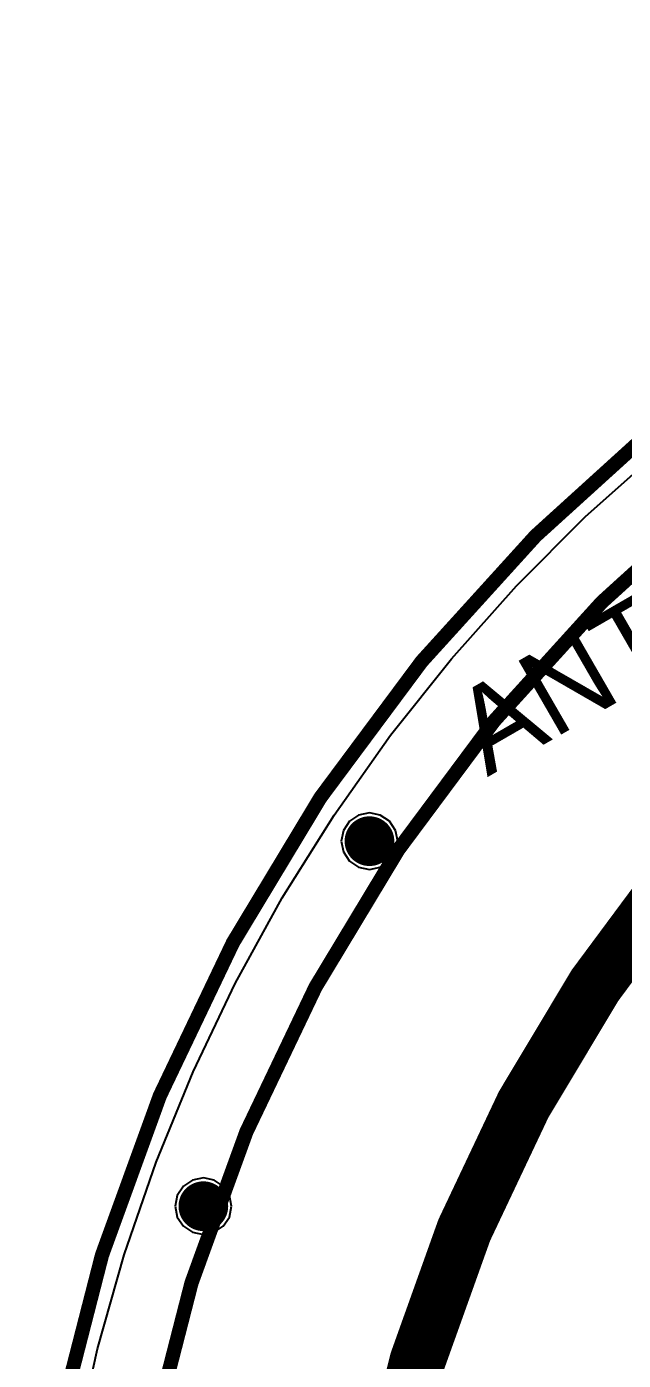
# Model space of a CAD drawing. Header units: millimetres. Extents: x 1.42 to 4.09, y 1.63 to 4.12.
# Drawn here: x 1.532 to 1.952, y 3.15 to 4.088 of the extents above; entities that cross this region are included whole.
import ezdxf

# ---------------------------------------------------------------- set-up
doc = ezdxf.new("R2010")
doc.units = ezdxf.units.MM
doc.header["$MEASUREMENT"] = 0
for name, color, linetype in [('BottomLayer', 5, 'Continuous'), ('BottomSolder', 6, 'Continuous'), ('Mechanical1', 6, 'Continuous'), ('Mechanical3', 76, 'Continuous'), ('MidLayer1', 16, 'Continuous'), ('MidLayer2', 76, 'Continuous'), ('MultiLayer', 9, 'Continuous'), ('TopLayer', 1, 'Continuous'), ('TopOverlay', 2, 'Continuous'), ('ViaHoleLayer', 16, 'Continuous')]:
    doc.layers.add(name, color=color, linetype=linetype)

msp = doc.modelspace()

# ---------------------------------------------------------------- linework, layer by layer
at = {"layer": 'BottomLayer'}
for p, q in [((1.92519, 3.74349), (1.97653, 3.78932)), ((1.87651, 3.69482), (1.92519, 3.74349)), ((1.83068, 3.64347), (1.87651, 3.69482)), ((1.78782, 3.58961), (1.83068, 3.64347)), ((1.74808, 3.53341), (1.78782, 3.58961)), ((1.71159, 3.47506), (1.74808, 3.53341)), ((1.67845, 3.41472), (1.71159, 3.47506)), ((1.64879, 3.35262), (1.67845, 3.41472)), ((1.62269, 3.28893), (1.64879, 3.35262)), ((1.60023, 3.22387), (1.62269, 3.28893)), ((1.5815, 3.15764), (1.60023, 3.22387)), ((1.56654, 3.09045), (1.5815, 3.15764))]:
    msp.add_line(p, q, dxfattribs=at)
at = {"layer": 'BottomLayer', "const_width": 0.0135}
for points in [[(1.76625, 3.515, 1), (1.77975, 3.515, 1)], [(1.64925, 3.258, 1), (1.66275, 3.258, 1)]]:
    msp.add_lwpolyline(points, format="xyb", close=True, dxfattribs=at)
at = {"layer": 'BottomSolder', "const_width": 0.0175}
for points in [[(1.76425, 3.515, 1), (1.78175, 3.515, 1)], [(1.64725, 3.258, 1), (1.66475, 3.258, 1)]]:
    msp.add_lwpolyline(points, format="xyb", close=True, dxfattribs=at)
at = {"layer": 'Mechanical1', "const_width": 0.01}
msp.add_lwpolyline([(1.53656, 2.98993, -0.35351), (2.63007, 4.08344)], format="xyb", dxfattribs=at)
at = {"layer": 'Mechanical3', "const_width": 0.01}
msp.add_lwpolyline([(1.6022, 2.98296, -0.35351), (2.63704, 4.0178)], format="xyb", dxfattribs=at)
at = {"layer": 'Mechanical3', "const_width": 0.03937}
msp.add_lwpolyline([(3.75606, 2.86, 1), (1.76394, 2.86, 1)], format="xyb", close=True, dxfattribs=at)
at = {"layer": 'MidLayer1'}
for p, q in [((1.92519, 3.74349), (1.97653, 3.78932)), ((1.87651, 3.69482), (1.92519, 3.74349)), ((1.83068, 3.64347), (1.87651, 3.69482)), ((1.78782, 3.58961), (1.83068, 3.64347)), ((1.74808, 3.53341), (1.78782, 3.58961)), ((1.71159, 3.47506), (1.74808, 3.53341)), ((1.67845, 3.41472), (1.71159, 3.47506)), ((1.64879, 3.35262), (1.67845, 3.41472)), ((1.62269, 3.28893), (1.64879, 3.35262)), ((1.60023, 3.22387), (1.62269, 3.28893)), ((1.5815, 3.15764), (1.60023, 3.22387)), ((1.56654, 3.09045), (1.5815, 3.15764))]:
    msp.add_line(p, q, dxfattribs=at)
at = {"layer": 'MidLayer1', "const_width": 0.0135}
for points in [[(1.76625, 3.515, 1), (1.77975, 3.515, 1)], [(1.64925, 3.258, 1), (1.66275, 3.258, 1)]]:
    msp.add_lwpolyline(points, format="xyb", close=True, dxfattribs=at)
at = {"layer": 'MidLayer2'}
for p, q in [((1.92519, 3.74349), (1.97653, 3.78932)), ((1.87651, 3.69482), (1.92519, 3.74349)), ((1.83068, 3.64347), (1.87651, 3.69482)), ((1.78782, 3.58961), (1.83068, 3.64347)), ((1.74808, 3.53341), (1.78782, 3.58961)), ((1.71159, 3.47506), (1.74808, 3.53341)), ((1.76539, 3.53337), (1.75894, 3.52906)), ((1.773, 3.53488), (1.76539, 3.53337)), ((1.78061, 3.53337), (1.773, 3.53488)), ((1.78706, 3.52906), (1.78061, 3.53337)), ((1.75463, 3.52261), (1.75312, 3.515)), ((1.75894, 3.52906), (1.75463, 3.52261)), ((1.79137, 3.52261), (1.78706, 3.52906)), ((1.79288, 3.515), (1.79137, 3.52261)), ((1.75312, 3.515), (1.75463, 3.50739)), ((1.79137, 3.50739), (1.79288, 3.515)), ((1.75463, 3.50739), (1.75894, 3.50094)), ((1.78706, 3.50094), (1.79137, 3.50739)), ((1.75894, 3.50094), (1.76539, 3.49663)), ((1.76539, 3.49663), (1.773, 3.49512)), ((1.773, 3.49512), (1.78061, 3.49663)), ((1.78061, 3.49663), (1.78706, 3.50094)), ((1.67845, 3.41472), (1.71159, 3.47506)), ((1.64879, 3.35262), (1.67845, 3.41472)), ((1.62269, 3.28893), (1.64879, 3.35262)), ((1.60023, 3.22387), (1.62269, 3.28893)), ((1.656, 3.27788), (1.64839, 3.27637)), ((1.66361, 3.27637), (1.656, 3.27788)), ((1.64194, 3.27206), (1.63763, 3.26561)), ((1.64839, 3.27637), (1.64194, 3.27206)), ((1.67006, 3.27206), (1.66361, 3.27637)), ((1.67437, 3.26561), (1.67006, 3.27206)), ((1.63763, 3.26561), (1.63612, 3.258)), ((1.67588, 3.258), (1.67437, 3.26561)), ((1.63612, 3.258), (1.63763, 3.25039)), ((1.63763, 3.25039), (1.64194, 3.24394)), ((1.67006, 3.24394), (1.67437, 3.25039)), ((1.67437, 3.25039), (1.67588, 3.258)), ((1.64194, 3.24394), (1.64839, 3.23963)), ((1.64839, 3.23963), (1.656, 3.23812)), ((1.656, 3.23812), (1.66361, 3.23963)), ((1.66361, 3.23963), (1.67006, 3.24394)), ((1.5815, 3.15764), (1.60023, 3.22387)), ((1.56654, 3.09045), (1.5815, 3.15764))]:
    msp.add_line(p, q, dxfattribs=at)
at = {"layer": 'MidLayer2', "const_width": 0.0135}
for points in [[(1.76625, 3.515, 1), (1.77975, 3.515, 1)], [(1.64925, 3.258, 1), (1.66275, 3.258, 1)]]:
    msp.add_lwpolyline(points, format="xyb", close=True, dxfattribs=at)
at = {"layer": 'MultiLayer', "const_width": 0.0135}
for points in [[(1.76625, 3.515, 1), (1.77975, 3.515, 1)], [(1.64925, 3.258, 1), (1.66275, 3.258, 1)]]:
    msp.add_lwpolyline(points, format="xyb", close=True, dxfattribs=at)
at = {"layer": 'TopLayer'}
for p, q in [((1.93148, 3.4136), (1.96382, 3.45919)), ((1.90174, 3.36627), (1.93148, 3.4136)), ((1.8747, 3.31735), (1.90174, 3.36627)), ((1.85045, 3.267), (1.8747, 3.31735)), ((1.82906, 3.21536), (1.85045, 3.267)), ((1.8106, 3.1626), (1.82906, 3.21536)), ((1.79513, 3.10889), (1.8106, 3.1626))]:
    msp.add_line(p, q, dxfattribs=at)
at = {"layer": 'TopLayer', "const_width": 0.0135}
for points in [[(1.76625, 3.515, 1), (1.77975, 3.515, 1)], [(1.64925, 3.258, 1), (1.66275, 3.258, 1)]]:
    msp.add_lwpolyline(points, format="xyb", close=True, dxfattribs=at)
at = {"layer": 'ViaHoleLayer', "const_width": 0.0065}
for points in [[(1.76975, 3.515, 1), (1.77625, 3.515, 1)], [(1.65275, 3.258, 1), (1.65925, 3.258, 1)]]:
    msp.add_lwpolyline(points, format="xyb", close=True, dxfattribs=at)

# ---------------------------------------------------------------- texts
at = {"layer": 'TopOverlay'}
msp.add_text('ANT5', height=0.06, rotation=30, dxfattribs=at).set_placement((1.856, 3.56))

doc.saveas('drawing.dxf')
